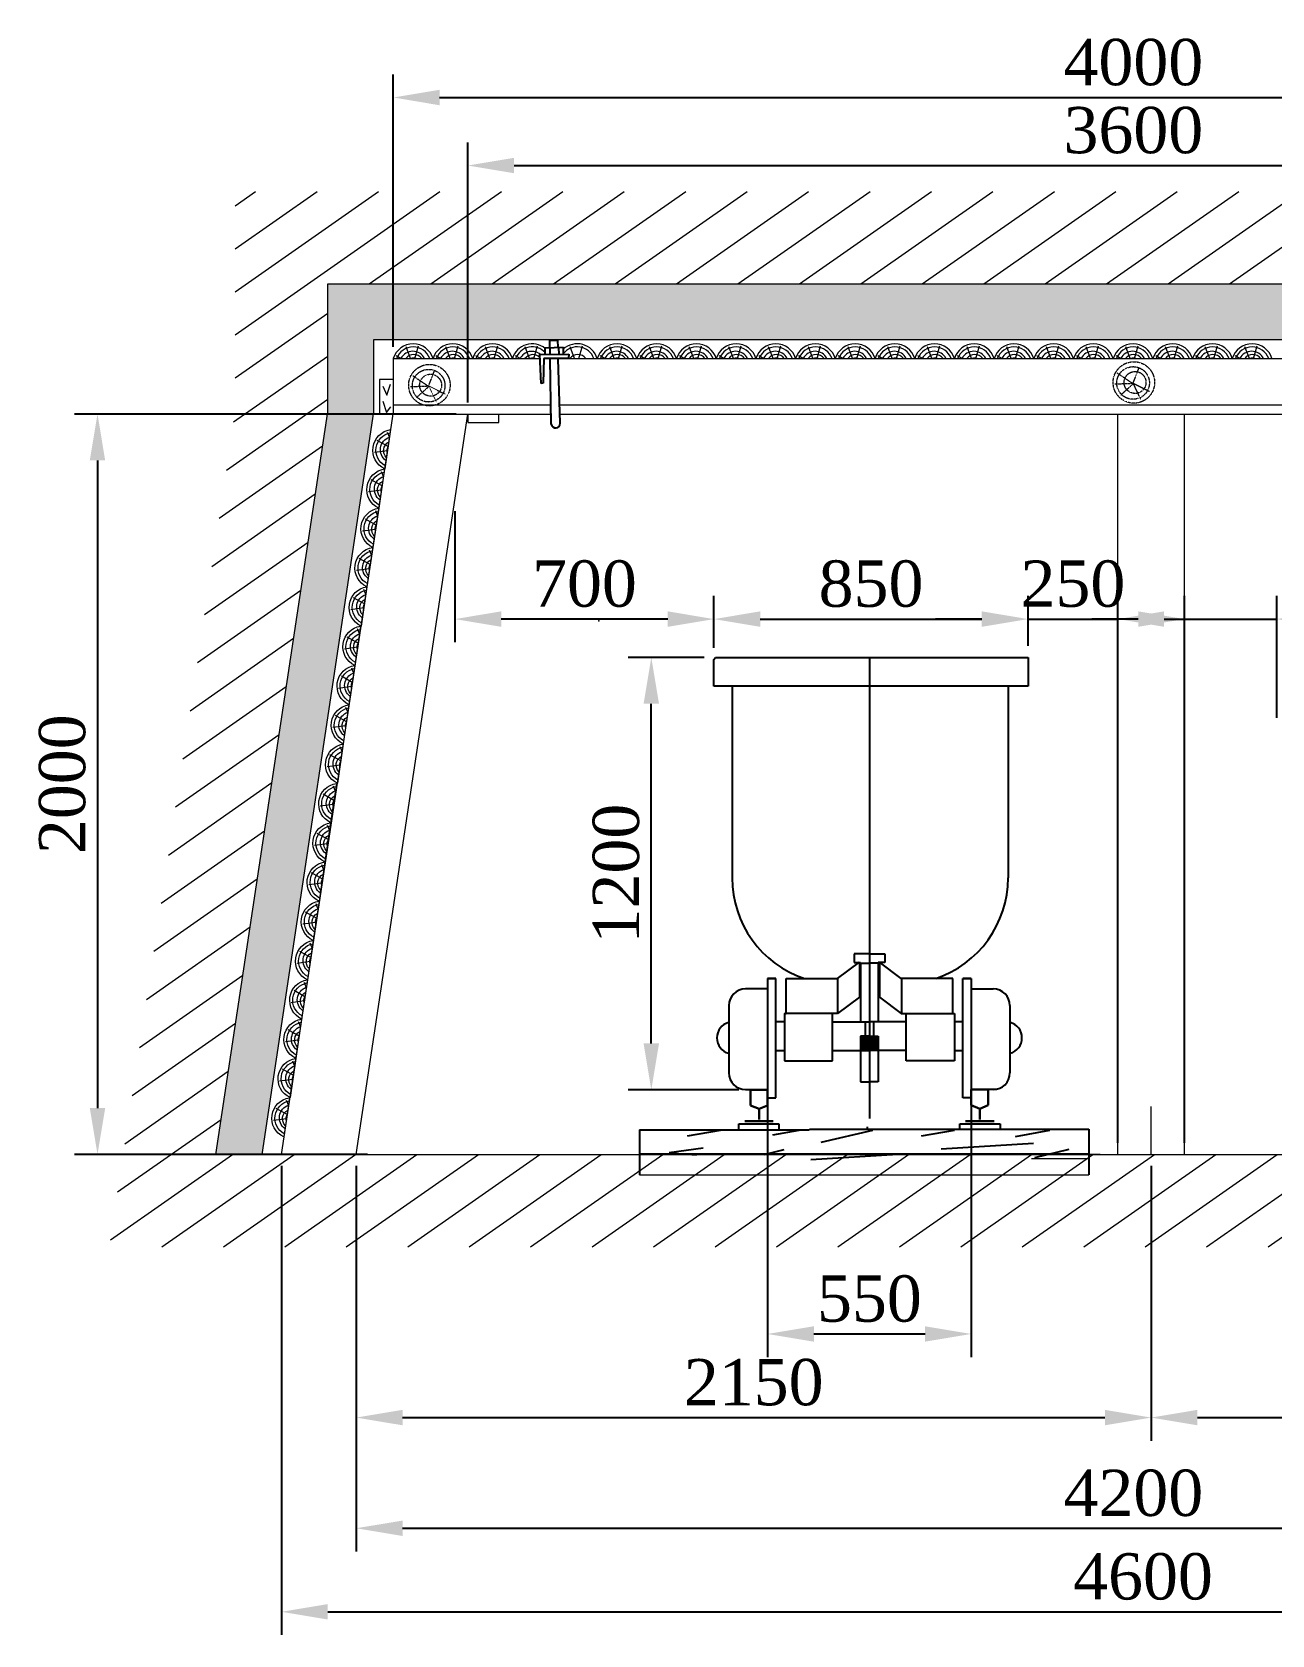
# Model space of a CAD drawing. Header units: millimetres. Extents: x -46762 to 217101, y -107409 to 31524.
# Drawn here: x 167107 to 170458, y -74955 to -70625 of the extents above; entities that cross this region are included whole.
import ezdxf

# ---------------------------------------------------------------- set-up
doc = ezdxf.new("R2010")
doc.units = ezdxf.units.MM
doc.linetypes.add('ACAD_ISO10W100', pattern=[18, 12, -3, 0, -3])
doc.layers.add('ЗАЗОРЫ', color=9, linetype='Continuous')
doc.layers.add('РАЗМЕРЫ', color=3, linetype='Continuous')
doc.styles.get("Standard").update_dxf_attribs({"font": 'TIMES.TTF'})
doc.dimstyles.new('ISO-25', dxfattribs={"dimscale": 50, "dimtxt": 2.5, "dimasz": 2.5, "dimexe": 1.25, "dimexo": 0.625, "dimtad": 1, "dimdec": 0, "dimtxsty": 'Standard', "dimcen": 2.5, "dimadec": 0, "dimazin": 0, "dimtfac": 1, "dimtdec": 0, "dimtmove": 0, "dimatfit": 3, "dimfxl": 1, "dimarcsym": 0})

# ---------------------------------------------------------------- blocks, each defined once
blk = doc.blocks.new('*D389')
at = {"color": 0, "lineweight": -2}
for p, q in [((168083.3, -71475.6), (168083.3, -70739.1)), ((172083.3, -71475.6), (172083.3, -70739.1)), ((168208.3, -70801.6), (171958.3, -70801.6))]:
    blk.add_line(p, q, dxfattribs=at)
at = {"color": 0, "lineweight": 0}
for points in [[(168208.3, -70780.8), (168208.3, -70822.5), (168083.3, -70801.6)], [(171958.3, -70780.8), (171958.3, -70822.5), (172083.3, -70801.6)]]:
    blk.add_solid(points, dxfattribs=at)
at = {"layer": 'Defpoints', "color": 0, "lineweight": 0}
for p in [(172083.3, -70801.6), (168083.3, -71506.9), (172083.3, -71506.9)]:
    blk.add_point(p, dxfattribs=at)
at = {"color": 0, "lineweight": 0, "insert": (170083.3, -70706.8), "char_height": 125, "attachment_point": 5}
blk.add_mtext('4000', dxfattribs=at)
blk = doc.blocks.new('*D390')
at = {"color": 0, "lineweight": -2}
for p, q in [((168253.5, -71656.9), (167221.3, -71656.9)), ((167283.8, -71781.9), (167283.8, -73531.9)), ((168013.5, -73656.9), (167221.3, -73656.9))]:
    blk.add_line(p, q, dxfattribs=at)
at = {"color": 0, "lineweight": 0}
for points in [[(167263, -71781.9), (167304.6, -71781.9), (167283.8, -71656.9)], [(167263, -73531.9), (167304.6, -73531.9), (167283.8, -73656.9)]]:
    blk.add_solid(points, dxfattribs=at)
at = {"layer": 'Defpoints', "color": 0, "lineweight": 0}
for p in [(168284.7, -71656.9), (167283.8, -73656.9), (168044.7, -73656.9)]:
    blk.add_point(p, dxfattribs=at)
at = {"color": 0, "lineweight": 0, "insert": (167189, -72656.9), "char_height": 125, "attachment_point": 5, "rotation": 90}
blk.add_mtext('2000', dxfattribs=at)
blk = doc.blocks.new('*D392')
at = {"color": 0, "lineweight": -2}
for p, q in [((170221.3, -73625.6), (170221.3, -72148.3)), ((170471.1, -72477.4), (170471.1, -72148.3)), ((170096.3, -72210.8), (169971.3, -72210.8)), ((170221.3, -72210.8), (170471.1, -72210.8)), ((170596.1, -72210.8), (171049.9, -72210.8))]:
    blk.add_line(p, q, dxfattribs=at)
at = {"color": 0, "lineweight": 0}
for points in [[(170096.3, -72189.9), (170096.3, -72231.6), (170221.3, -72210.8)], [(170596.1, -72189.9), (170596.1, -72231.6), (170471.1, -72210.8)]]:
    blk.add_solid(points, dxfattribs=at)
at = {"layer": 'Defpoints', "color": 0, "lineweight": 0}
for p in [(170221.3, -72210.8), (170471.1, -72508.6), (170221.3, -73656.9)]:
    blk.add_point(p, dxfattribs=at)
at = {"color": 0, "lineweight": 0, "insert": (170885.5, -72115.9), "char_height": 125, "attachment_point": 5}
blk.add_mtext('250', dxfattribs=at)
blk = doc.blocks.new('*D396')
at = {"color": 0, "lineweight": -2}
for p, q in [((168249.9, -71919.4), (168249.9, -72273.3)), ((168949.9, -72179.5), (168949.9, -72148.3)), ((168824.9, -72210.8), (168374.9, -72210.8))]:
    blk.add_line(p, q, dxfattribs=at)
at = {"color": 0, "lineweight": 0}
for points in [[(168374.9, -72189.9), (168374.9, -72231.6), (168249.9, -72210.8)], [(168824.9, -72189.9), (168824.9, -72231.6), (168949.9, -72210.8)]]:
    blk.add_solid(points, dxfattribs=at)
at = {"layer": 'Defpoints', "color": 0, "lineweight": 0}
for p in [(168249.9, -71888.1), (168249.9, -72210.8), (168949.9, -72210.8)]:
    blk.add_point(p, dxfattribs=at)
at = {"color": 0, "lineweight": 0, "insert": (168599.9, -72115.8), "char_height": 125, "attachment_point": 5}
blk.add_mtext('700', dxfattribs=at)
blk = doc.blocks.new('*D397')
at = {"color": 0, "lineweight": -2}
for p, q in [((169798.7, -72283.1), (169798.7, -72148.3)), ((170041.3, -73625.6), (170041.3, -72148.3)), ((169673.7, -72210.8), (169548.7, -72210.8)), ((169798.7, -72210.8), (170041.3, -72210.8)), ((170166.3, -72210.8), (170291.3, -72210.8))]:
    blk.add_line(p, q, dxfattribs=at)
at = {"color": 0, "lineweight": 0}
for points in [[(169673.7, -72189.9), (169673.7, -72231.6), (169798.7, -72210.8)], [(170166.3, -72189.9), (170166.3, -72231.6), (170041.3, -72210.8)]]:
    blk.add_solid(points, dxfattribs=at)
at = {"layer": 'Defpoints', "color": 0, "lineweight": 0}
for p in [(170041.3, -72210.8), (169798.7, -72314.4), (170041.3, -73656.9)]:
    blk.add_point(p, dxfattribs=at)
at = {"color": 0, "lineweight": 0, "insert": (169920, -72115.9), "char_height": 125, "attachment_point": 5}
blk.add_mtext('250', dxfattribs=at)
blk = doc.blocks.new('*D400')
at = {"color": 0, "lineweight": -2}
for p, q in [((168949.9, -72288.7), (168949.9, -72148.3)), ((169798.7, -72283.1), (169798.7, -72148.3)), ((169074.9, -72210.8), (169673.7, -72210.8))]:
    blk.add_line(p, q, dxfattribs=at)
at = {"color": 0, "lineweight": 0}
for points in [[(169074.9, -72189.9), (169074.9, -72231.6), (168949.9, -72210.8)], [(169673.7, -72189.9), (169673.7, -72231.6), (169798.7, -72210.8)]]:
    blk.add_solid(points, dxfattribs=at)
at = {"layer": 'Defpoints', "color": 0, "lineweight": 0}
for p in [(169798.7, -72210.8), (168949.9, -72319.9), (169798.7, -72314.4)]:
    blk.add_point(p, dxfattribs=at)
at = {"color": 0, "lineweight": 0, "insert": (169374.3, -72115.9), "char_height": 125, "attachment_point": 5}
blk.add_mtext('850', dxfattribs=at)
blk = doc.blocks.new('*D401')
at = {"color": 0, "lineweight": -2}
for p, q in [((168923.2, -72314.4), (168718, -72314.4)), ((168780.5, -73357.4), (168780.5, -72439.4)), ((169016.7, -73482.4), (168718, -73482.4))]:
    blk.add_line(p, q, dxfattribs=at)
at = {"color": 0, "lineweight": 0}
for points in [[(168759.7, -72439.4), (168801.3, -72439.4), (168780.5, -72314.4)], [(168759.7, -73357.4), (168801.3, -73357.4), (168780.5, -73482.4)]]:
    blk.add_solid(points, dxfattribs=at)
at = {"layer": 'Defpoints', "color": 0, "lineweight": 0}
for p in [(168780.5, -72314.4), (168954.4, -72314.4), (169048, -73482.4)]:
    blk.add_point(p, dxfattribs=at)
at = {"color": 0, "lineweight": 0, "insert": (168685.7, -72898.4), "char_height": 125, "attachment_point": 5, "rotation": 90}
blk.add_mtext('1200', dxfattribs=at)
blk = doc.blocks.new('*D402')
at = {"color": 0, "lineweight": -2}
for p, q in [((169094.8, -73513.6), (169094.8, -74204.7)), ((169645.2, -73513.2), (169645.2, -74204.7)), ((169219.8, -74142.2), (169520.2, -74142.2))]:
    blk.add_line(p, q, dxfattribs=at)
at = {"color": 0, "lineweight": 0}
for points in [[(169219.8, -74121.4), (169219.8, -74163), (169094.8, -74142.2)], [(169520.2, -74121.4), (169520.2, -74163), (169645.2, -74142.2)]]:
    blk.add_solid(points, dxfattribs=at)
at = {"layer": 'Defpoints', "color": 0, "lineweight": 0}
for p in [(169094.8, -73482.4), (169645.2, -73481.9), (169645.2, -74142.2)]:
    blk.add_point(p, dxfattribs=at)
at = {"color": 0, "lineweight": 0, "insert": (169370, -74047.4), "char_height": 125, "attachment_point": 5}
blk.add_mtext('550', dxfattribs=at)
blk = doc.blocks.new('*D403')
at = {"color": 0, "lineweight": -2}
for p, q in [((167983.2, -73688.1), (167983.2, -74430.6)), ((170131.3, -73688.1), (170131.3, -74430.6)), ((168108.2, -74368.1), (170006.3, -74368.1))]:
    blk.add_line(p, q, dxfattribs=at)
at = {"color": 0, "lineweight": 0}
for points in [[(168108.2, -74347.2), (168108.2, -74388.9), (167983.2, -74368.1)], [(170006.3, -74347.2), (170006.3, -74388.9), (170131.3, -74368.1)]]:
    blk.add_solid(points, dxfattribs=at)
at = {"layer": 'Defpoints', "color": 0, "lineweight": 0}
for p in [(167983.2, -73656.9), (170131.3, -73656.9), (170131.3, -74368.1)]:
    blk.add_point(p, dxfattribs=at)
at = {"color": 0, "lineweight": 0, "insert": (169057.3, -74273.2), "char_height": 125, "attachment_point": 5}
blk.add_mtext('2150', dxfattribs=at)
blk = doc.blocks.new('*D404')
at = {"color": 0, "lineweight": -2}
for p, q in [((170131.3, -73688.1), (170131.3, -74430.6)), ((172183.4, -73688.1), (172183.4, -74430.6)), ((170256.3, -74368.1), (172058.4, -74368.1))]:
    blk.add_line(p, q, dxfattribs=at)
at = {"color": 0, "lineweight": 0}
for points in [[(170256.3, -74347.2), (170256.3, -74388.9), (170131.3, -74368.1)], [(172058.4, -74347.2), (172058.4, -74388.9), (172183.4, -74368.1)]]:
    blk.add_solid(points, dxfattribs=at)
at = {"layer": 'Defpoints', "color": 0, "lineweight": 0}
for p in [(170131.3, -73656.9), (172183.4, -73656.9), (172183.4, -74368.1)]:
    blk.add_point(p, dxfattribs=at)
at = {"color": 0, "lineweight": 0, "insert": (171157.3, -74273.2), "char_height": 125, "attachment_point": 5}
blk.add_mtext('2050', dxfattribs=at)
blk = doc.blocks.new('*D405')
at = {"color": 0, "lineweight": -2}
for p, q in [((167983.2, -73688.1), (167983.2, -74729.6)), ((172183.4, -73688.1), (172183.4, -74729.6)), ((168108.2, -74667.1), (172058.4, -74667.1))]:
    blk.add_line(p, q, dxfattribs=at)
at = {"color": 0, "lineweight": 0}
for points in [[(168108.2, -74646.3), (168108.2, -74687.9), (167983.2, -74667.1)], [(172058.4, -74646.3), (172058.4, -74687.9), (172183.4, -74667.1)]]:
    blk.add_solid(points, dxfattribs=at)
at = {"layer": 'Defpoints', "color": 0, "lineweight": 0}
for p in [(167983.2, -73656.9), (172183.4, -73656.9), (172183.4, -74667.1)]:
    blk.add_point(p, dxfattribs=at)
at = {"color": 0, "lineweight": 0, "insert": (170083.3, -74572.3), "char_height": 125, "attachment_point": 5}
blk.add_mtext('4200', dxfattribs=at)
blk = doc.blocks.new('*D406')
at = {"color": 0, "lineweight": -2}
for p, q in [((167781, -73688.1), (167781, -74955.3)), ((172437.9, -73688.1), (172437.9, -74955.3)), ((167906, -74892.8), (172312.9, -74892.8))]:
    blk.add_line(p, q, dxfattribs=at)
at = {"color": 0, "lineweight": 0}
for points in [[(167906, -74872), (167906, -74913.7), (167781, -74892.8)], [(172312.9, -74872), (172312.9, -74913.7), (172437.9, -74892.8)]]:
    blk.add_solid(points, dxfattribs=at)
at = {"layer": 'Defpoints', "color": 0, "lineweight": 0}
for p in [(167781, -73656.9), (172437.9, -73656.9), (172437.9, -74892.8)]:
    blk.add_point(p, dxfattribs=at)
at = {"color": 0, "lineweight": 0, "insert": (170109.4, -74798), "char_height": 125, "attachment_point": 5}
blk.add_mtext('4600', dxfattribs=at)
blk = doc.blocks.new('*D414')
at = {"color": 0, "lineweight": -2}
for p, q in [((168284.7, -71625.6), (168284.7, -70922.9)), ((171881.9, -71625.6), (171881.9, -70922.9)), ((168409.7, -70985.4), (171756.9, -70985.4))]:
    blk.add_line(p, q, dxfattribs=at)
at = {"color": 0, "lineweight": 0}
for points in [[(168409.7, -70964.5), (168409.7, -71006.2), (168284.7, -70985.4)], [(171756.9, -70964.5), (171756.9, -71006.2), (171881.9, -70985.4)]]:
    blk.add_solid(points, dxfattribs=at)
at = {"layer": 'Defpoints', "color": 0, "lineweight": 0}
for p in [(171881.9, -70985.4), (168284.7, -71656.9), (171881.9, -71656.9)]:
    blk.add_point(p, dxfattribs=at)
at = {"color": 0, "lineweight": 0, "insert": (170083.3, -70890.5), "char_height": 125, "attachment_point": 5}
blk.add_mtext('3600', dxfattribs=at)

msp = doc.modelspace()

# ---------------------------------------------------------------- hatches: boundary and pattern name
at = {"lineweight": 0}
h = msp.add_hatch(dxfattribs=at)
h.set_pattern_fill('LINE', scale=30, angle=35, style=0)
h.paths.add_polyline_path([(167603.48, -73656.89), (172562.86, -73656.89), (172260.44, -71650.81), (172236.48, -71305.32), (167905.89, -71305.32), (167905.89, -71650.81)], flags=16)
h.paths.add_polyline_path([(167315.79, -73906.89), (172850.54, -73906.89), (172510.44, -71650.81), (172469.14, -71055.32), (167655.89, -71055.32), (167655.89, -71650.81)])
at = {"lineweight": 15}
h = msp.add_hatch(dxfattribs=at)
h.set_pattern_fill('GRAVEL', scale=10, style=0)
h.set_pattern_definition([(228.0128, (182.88, 254), (-2032.0017266, -2286.002809), [34.1721, -3383.05]), (184.9697, (160.02, 228.6), (3048.0049306, 253.99820754), [58.6405, -5805.4]), (132.5104, (101.6, 223.52), (2539.9981518, -2794.0027292), [41.3482, -4093.47]), (267.2737, (2.54, 160.02), (253.9988971, 5079.9983653), [53.4005, -5286.64]), (292.8337, (0, 106.68), (-1270.00360555, 3048.001733), [52.3634, -5183.98]), (357.2737, (20.32, 58.42), (-5079.9983653, 253.9988971), [53.4005, -5286.64]), (37.6942, (73.66, 55.88), (-3302.00208612, -2539.9977357), [70.6194, -6991.31]), (72.2553, (129.54, 99.06), (1778.00355655, 5588.0016206), [66.672, -6600.53]), (121.4296, (149.86, 162.56), (-2032.0005235, 3301.996116), [53.5813, -5304.55]), (175.2364, (121.92, 208.28), (2793.9978053, -253.9976163), [61.1713, -2997.39]), (222.3974, (60.96, 213.36), (-3048.00009172, -2793.99636506), [79.1078, -7831.68]), (138.8141, (254, 157.48), (-1777.9988674, 1523.9976557), [27.0005, -2673.06]), (171.4692, (233.68, 175.26), (3301.9949596, -508.00128), [51.3682, -5085.46]), (225, (182.88, 182.88), (-5e-14, -253.99983), [35.9209, -323.289]), (203.1986, (165.1, 213.36), (1270.0042826, 508.0022274), [19.3441, -1915.06]), (291.8014, (147.32, 205.74), (-254.000178, 762.000491), [27.3566, -1340.48]), (30.9638, (157.48, 180.34), (761.999195, 508.000396), [44.432, -1436.63]), (161.5651, (195.58, 203.2), (508.000232, -253.999622), [32.1287, -771.09]), (16.3895, (0, 205.74), (2540.0014014, 761.998415), [45.0088, -4455.88]), (70.3462, (43.18, 218.44), (-1015.9971689, -2793.9960489), [37.7599, -3738.22]), (293.1986, (195.58, 254), (-508.0022274, 1270.0042826), [38.688, -1895.72]), (343.6105, (210.82, 218.44), (-2540.0014014, 761.998415), [45.0088, -4455.88]), (339.444, (0, 48.26), (-1270.0015764, 507.9993836), [43.4035, -2126.77]), (294.7751, (40.64, 33.02), (-1269.9970404, 2793.9987026), [36.3672, -3600.36]), (66.8014, (198.12, 0), (508.0022274, 1270.0042826), [38.688, -1895.72]), (17.354, (213.36, 35.56), (-3302.0001782, -1015.9984676), [42.5783, -4215.24]), (69.444, (73.66, 0), (-507.9993836, -1270.0015764), [21.7018, -2148.48]), (101.3099, (182.88, 0), (-253.998746, 1015.996746), [12.9515, -1282.2]), (165.9638, (180.34, 12.7), (762.000535, -253.99956), [52.3634, -994.905]), (186.009, (129.54, 25.4), (2539.9962544, 253.9994069), [48.5267, -4804.14]), (303.6901, (157.48, 157.48), (-254.000087, 507.99951), [36.6324, -879.178]), (353.1572, (177.8, 127), (4318.00178566, -508.00227517), [63.9557, -6331.6]), (60.9454, (241.3, 119.38), (-1015.9976366, -1777.995761), [26.1508, -2588.94]), (90, (254, 142.24), (-254, 254), [15.24, -238.76]), (120.2564, (124.46, 33.02), (1015.9978467, -1777.9991032), [35.2867, -3493.39]), (48.0128, (106.68, 63.5), (2032.0017266, 2286.002809), [68.3443, -3348.88]), (0, (152.4, 114.3), (254, 254), [66.04, -187.96]), (325.3048, (218.44, 114.3), (-2539.9955991, 1778.000169), [40.161, -3975.93]), (254.0546, (251.46, 91.44), (-254.000648, -1016.00242), [36.9829, -1812.17]), (207.646, (241.3, 55.88), (-4825.9983049, -2540.0015975), [60.2145, -5961.25]), (175.4261, (187.96, 27.94), (-3302.0007605, 253.9987711), [63.7029, -6306.58]), (175.4261, (187.96, 27.94), (-3302.0007605, 253.9987711), [63.7029, -6306.58])])
h.paths.add_polyline_path([(168030.89, -71455.32), (172121.88, -71455.32), (172135.44, -71650.81), (172437.86, -73656.89), (172562.86, -73656.89), (172260.44, -71650.81), (172236.48, -71305.32), (167905.89, -71305.32), (167905.89, -71650.81), (167603.48, -73656.89), (167728.48, -73656.89), (168030.89, -71650.81)])

# ---------------------------------------------------------------- linework, layer by layer
at = {"color": 7, "lineweight": 0}
for p, q in [((167905.89, -71650.81), (167905.89, -71305.32)), ((167905.89, -71305.32), (172236.48, -71305.32)), ((167603.48, -73656.89), (167905.89, -71650.81)), ((170131.3, -73656.89), (170131.3, -73527.23)), ((169993.3, -73656.89), (168949.88, -73656.89)), ((170041.3, -73656.89), (170221.3, -73656.89)), ((170041.3, -73656.89), (170221.3, -73656.89)), ((168748.71, -73712.45), (169962.57, -73712.45))]:
    msp.add_line(p, q, dxfattribs=at)
at = {"color": 7, "lineweight": 15}
for p, q in [((168030.89, -71650.81), (168030.89, -71455.32)), ((168030.89, -71455.32), (172121.88, -71455.32)), ((168083.3, -71506.89), (168306.36, -71506.89)), ((168083.3, -71506.89), (168083.3, -71656.89)), ((168083.3, -71506.89), (168190.57, -71506.89)), ((168190.57, -71506.89), (168297.85, -71506.89)), ((168297.85, -71506.89), (168405.12, -71506.89)), ((168306.36, -71506.89), (168479.47, -71506.89)), ((168405.12, -71506.89), (168479.47, -71506.89)), ((168489.59, -71506.89), (168489.8, -71506.89)), ((168530.14, -71506.89), (168634.2, -71506.89)), ((168530.14, -71506.89), (171635.12, -71506.89)), ((168634.2, -71506.89), (168741.48, -71506.89)), ((168741.48, -71506.89), (168848.75, -71506.89)), ((168848.75, -71506.89), (168956.02, -71506.89)), ((168956.02, -71506.89), (169063.29, -71506.89)), ((169063.29, -71506.89), (169170.56, -71506.89)), ((169170.56, -71506.89), (169277.83, -71506.89)), ((169277.83, -71506.89), (169385.11, -71506.89)), ((169385.11, -71506.89), (169492.38, -71506.89)), ((169492.38, -71506.89), (169599.65, -71506.89)), ((169599.65, -71506.89), (169706.92, -71506.89)), ((169706.92, -71506.89), (169814.19, -71506.89)), ((169814.19, -71506.89), (169921.46, -71506.89)), ((169921.46, -71506.89), (170028.74, -71506.89)), ((170028.74, -71506.89), (170136.01, -71506.89)), ((170136.01, -71506.89), (170243.28, -71506.89)), ((170243.28, -71506.89), (170350.55, -71506.89)), ((170350.55, -71506.89), (170457.82, -71506.89)), ((167728.48, -73656.89), (168030.89, -71650.81)), ((167780.98, -73656.89), (168083.39, -71650.81)), ((167983.24, -73656.89), (168284.74, -71656.89)), ((168083.3, -71631.89), (168359.21, -71631.89)), ((168083.3, -71656.89), (168360.42, -71656.89)), ((168284.74, -71656.89), (168284.74, -71679.29)), ((168359.21, -71631.89), (168510.06, -71631.89)), ((168360.42, -71656.89), (168509.79, -71656.89)), ((168368.74, -71679.29), (168368.74, -71656.89)), ((168532.81, -71631.89), (171631.42, -71631.89)), ((168533.55, -71656.89), (171630.68, -71656.89)), ((168533.55, -71656.89), (168550.17, -71656.89)), ((170041.3, -73656.89), (170041.3, -71656.89)), ((170221.3, -73656.89), (170221.3, -71656.89)), ((168075.82, -71698.94), (168060.14, -71805.06)), ((168066.79, -71705.42), (168072.67, -71720.26)), ((168284.74, -71679.29), (168368.74, -71679.29)), ((168067.38, -71756.09), (168032.16, -71760.83)), ((168069.05, -71744.75), (168039.66, -71728.31)), ((168052.73, -71850.96), (168023.33, -71834.52)), ((168059.5, -71805.15), (168043.81, -71911.27)), ((168050.46, -71811.63), (168056.35, -71826.47)), ((168051.05, -71862.3), (168015.84, -71867.04)), ((168043.81, -71911.27), (168028.13, -72017.39)), ((168034.78, -71917.75), (168040.66, -71932.59)), ((168035.37, -71968.41), (168000.15, -71973.16)), ((168037.05, -71957.08), (168007.65, -71940.64)), ((168020.72, -72063.29), (167991.32, -72046.85)), ((168027.49, -72017.48), (168011.81, -72123.6)), ((168018.45, -72023.96), (168024.34, -72038.8)), ((168019.04, -72074.62), (167983.83, -72079.37)), ((168011.81, -72123.6), (167996.12, -72229.72)), ((168002.77, -72130.08), (168008.66, -72144.92)), ((168003.36, -72180.74), (167968.15, -72185.49)), ((168005.04, -72169.4), (167975.64, -72152.97)), ((167994.84, -72229.89), (167979.15, -72336.01)), ((167988.07, -72275.7), (167958.67, -72259.26)), ((167985.8, -72236.37), (167991.69, -72251.21)), ((167986.39, -72287.04), (167951.18, -72291.78)), ((167979.15, -72336.01), (167963.47, -72442.13)), ((167970.12, -72342.49), (167976, -72357.33)), ((167970.71, -72393.15), (167935.49, -72397.9)), ((167972.39, -72381.82), (167942.99, -72365.38)), ((167963.47, -72442.13), (167947.79, -72548.25)), ((167954.44, -72448.61), (167960.32, -72463.45)), ((167956.7, -72487.93), (167927.31, -72471.5)), ((167955.03, -72499.27), (167919.81, -72504.02)), ((167941.02, -72594.05), (167911.62, -72577.62)), ((167947.79, -72548.25), (167932.11, -72654.37)), ((167938.76, -72554.73), (167944.64, -72569.57)), ((167939.35, -72605.39), (167904.13, -72610.14)), ((167929.54, -72654.68), (167913.86, -72760.8)), ((167920.5, -72661.16), (167926.39, -72676)), ((167922.77, -72700.49), (167893.37, -72684.05)), ((167921.09, -72711.83), (167885.88, -72716.57)), ((167907.09, -72806.61), (167877.69, -72790.17)), ((167913.86, -72760.8), (167898.17, -72866.92)), ((167904.82, -72767.28), (167910.7, -72782.12)), ((167905.41, -72817.95), (167870.19, -72822.69)), ((167898.17, -72866.92), (167882.49, -72973.04)), ((167889.14, -72873.4), (167895.02, -72888.24)), ((167889.73, -72924.07), (167854.51, -72928.81)), ((167891.4, -72912.73), (167862.01, -72896.29)), ((167875.72, -73018.85), (167846.32, -73002.41)), ((167882.49, -72973.04), (167866.81, -73079.16)), ((167873.46, -72979.52), (167879.34, -72994.36)), ((167874.05, -73030.18), (167838.83, -73034.93)), ((167866.81, -73079.16), (167851.13, -73185.28)), ((167857.77, -73085.64), (167863.66, -73100.48)), ((167858.36, -73136.3), (167823.15, -73141.05)), ((167860.04, -73124.96), (167830.64, -73108.53)), ((167851.13, -73185.28), (167835.45, -73291.4)), ((167844.36, -73231.08), (167814.96, -73214.65)), ((167842.09, -73191.76), (167847.98, -73206.6)), ((167842.68, -73242.42), (167807.47, -73247.17)), ((167835.45, -73291.4), (167819.76, -73397.52)), ((167826.41, -73297.88), (167832.29, -73312.72)), ((167827, -73348.54), (167791.78, -73353.29)), ((167828.68, -73337.2), (167799.28, -73320.77)), ((167819.76, -73397.52), (167804.08, -73503.64)), ((167812.99, -73443.32), (167783.6, -73426.89)), ((167810.73, -73404), (167816.61, -73418.84)), ((167811.32, -73454.66), (167776.1, -73459.41)), ((167802.79, -73503.81), (167787.11, -73609.93)), ((167793.76, -73510.29), (167799.64, -73525.13)), ((167794.35, -73560.95), (167759.13, -73565.7)), ((167796.02, -73549.61), (167766.63, -73533.18)), ((167603.48, -73656.89), (172562.86, -73656.89))]:
    msp.add_line(p, q, dxfattribs=at)
at = {"color": 7}
for p, q in [((168478.94, -71495.85), (168558.04, -71495.31)), ((168482.75, -71574.46), (168478.94, -71495.85)), ((168494.04, -71478.19), (168542.48, -71476.49)), ((168494.04, -71495.74), (168494.04, -71478.19)), ((168505.95, -71457.72), (168527.23, -71457.65)), ((168506.01, -71477.77), (168505.95, -71457.72)), ((168506.01, -71477.77), (168506.64, -71495.66)), ((168527.23, -71457.65), (168527.91, -71477)), ((168530.12, -71476.92), (168530.25, -71495.5)), ((168542.48, -71476.49), (168542.61, -71495.41)), ((168558.04, -71495.31), (168556.79, -71507.05)), ((168489.8, -71506.41), (168488.58, -71573.51)), ((168556.79, -71507.05), (168489.8, -71506.41)), ((168510.2, -71683.93), (168507.54, -71507.92)), ((168534.29, -71681.89), (168529.15, -71507.92)), ((168488.58, -71573.51), (168482.75, -71574.46))]:
    msp.add_line(p, q, dxfattribs=at)
at = {"color": 7, "linetype": 'ACAD_ISO10W100', "lineweight": 0, "ltscale": 0.05}
for p, q in [((170082.55, -71573.52), (170097.7, -71534.03)), ((168129.39, -71582.8), (168178.77, -71580.82)), ((168180.09, -71583.46), (168135.31, -71553.18)), ((168145.85, -71612.42), (168180.09, -71581.48)), ((168178.77, -71580.82), (168193.92, -71541.33)), ((168180.09, -71581.48), (168223.55, -71603.2)), ((168199.85, -71624.92), (168180.09, -71583.46)), ((170033.16, -71575.5), (170082.55, -71573.52)), ((170083.87, -71576.16), (170039.09, -71545.88)), ((170049.63, -71605.12), (170083.87, -71574.18)), ((170083.87, -71574.18), (170127.33, -71595.9)), ((170103.62, -71617.62), (170083.87, -71576.16))]:
    msp.add_line(p, q, dxfattribs=at)
for p, q in [((168949.88, -72319.95), (168954.42, -72314.39)), ((168949.88, -72392.12), (168949.88, -72319.95)), ((168954.42, -72314.39), (169370.23, -72314.39)), ((169370.23, -72314.39), (169370.23, -73559.66)), ((169370.23, -72314.39), (169798.67, -72314.39)), ((169798.67, -72314.39), (169798.67, -72392.12)), ((169370.23, -72392.12), (168949.88, -72392.12)), ((168998.94, -72392.12), (168998.94, -72910.1)), ((169798.67, -72392.12), (169332.53, -72392.12)), ((169744.54, -72392.12), (169744.54, -72910.1)), ((169283.89, -73182.14), (169342.96, -73137.72)), ((169370.17, -73115.43), (169328.48, -73115.43)), ((169328.48, -73115.43), (169328.48, -73138.57)), ((169328.48, -73138.57), (169346.17, -73138.57)), ((169342.96, -73137.72), (169342.96, -73232.11)), ((169346.17, -73138.57), (169346.17, -73299)), ((169346.17, -73140.11), (169370.17, -73140.11)), ((169369.76, -73115.43), (169411.45, -73115.43)), ((169393.76, -73140.11), (169369.76, -73140.11)), ((169393.76, -73138.57), (169393.76, -73299)), ((169411.45, -73138.57), (169393.76, -73138.57)), ((169396.97, -73137.72), (169396.97, -73232.11)), ((169456.04, -73182.14), (169396.97, -73137.72)), ((169411.45, -73115.43), (169411.45, -73138.57)), ((169094.76, -73182.14), (169117.48, -73182.14)), ((169094.76, -73182.14), (169094.76, -73504.15)), ((169117.29, -73182.14), (169094.76, -73182.14)), ((169117.48, -73504.15), (169117.48, -73182.14)), ((169144.74, -73182.14), (169283.89, -73182.14)), ((169144.74, -73276.52), (169144.74, -73182.14)), ((169283.29, -73182.89), (169283.29, -73276.92)), ((169595.19, -73182.14), (169456.04, -73182.14)), ((169456.65, -73182.89), (169456.65, -73276.92)), ((169595.19, -73276.52), (169595.19, -73182.14)), ((169622.45, -73504.15), (169622.45, -73182.14)), ((169645.17, -73182.14), (169622.45, -73182.14)), ((169622.65, -73182.14), (169645.17, -73182.14)), ((169645.17, -73182.14), (169645.17, -73504.15)), ((169094.76, -73209.9), (169035.32, -73209.9)), ((169645.17, -73209.9), (169704.61, -73209.9)), ((168990.24, -73254.97), (168990.24, -73436.86)), ((169342.96, -73232.11), (169283.89, -73276.52)), ((169396.97, -73232.11), (169456.04, -73276.52)), ((169749.69, -73254.97), (169749.69, -73436.86)), ((169117.08, -73299), (169117.48, -73299)), ((169140.55, -73299), (169117.81, -73299)), ((169139.72, -73276.71), (169144.67, -73276.71)), ((169140.2, -73276.52), (169140.2, -73404.21)), ((169283.89, -73276.52), (169144.74, -73276.52)), ((169270.3, -73404.21), (169270.3, -73276.52)), ((169270.3, -73298.73), (169371.99, -73298.73)), ((169358.8, -73299), (169358.8, -73339.11)), ((169469.63, -73298.73), (169367.94, -73298.73)), ((169381.13, -73299), (169381.13, -73339.11)), ((169456.04, -73276.52), (169599.73, -73276.52)), ((169469.63, -73404.21), (169469.63, -73276.52)), ((169599.73, -73276.52), (169599.73, -73404.21)), ((169622.85, -73299), (169600.11, -73299)), ((169370.17, -73337.57), (169346.17, -73337.57)), ((169346.17, -73337.57), (169346.17, -73460.98)), ((169369.76, -73337.57), (169393.76, -73337.57)), ((169393.76, -73337.57), (169393.76, -73460.98)), ((169117.08, -73377.68), (169117.48, -73377.68)), ((169140.55, -73377.68), (169117.81, -73377.68)), ((169270.3, -73376.45), (169371.99, -73376.45)), ((169469.63, -73376.45), (169367.94, -73376.45)), ((169622.85, -73377.68), (169600.11, -73377.68)), ((169140.2, -73404.21), (169270.3, -73404.21)), ((169599.73, -73404.21), (169469.63, -73404.21)), ((169035.32, -73481.94), (169094.76, -73481.94)), ((169346.17, -73460.98), (169370.17, -73460.98)), ((169393.76, -73460.98), (169369.76, -73460.98)), ((169712.13, -73481.94), (169652.69, -73481.94)), ((169094.76, -73504.15), (169117.48, -73504.15)), ((169645.17, -73504.15), (169622.45, -73504.15)), ((169016.69, -73590.01), (169016.69, -73574.47)), ((169016.69, -73574.47), (169125.15, -73574.47)), ((169125.15, -73574.47), (169125.15, -73590.01)), ((169614.53, -73590.01), (169614.53, -73574.47)), ((169614.53, -73574.47), (169722.99, -73574.47)), ((169722.99, -73574.47), (169722.99, -73590.01)), ((168748.71, -73590.66), (169207.36, -73590.66)), ((168748.71, -73590.66), (168748.71, -73712.45)), ((168966.78, -73592.66), (168877.74, -73607.51)), ((169179.26, -73592.66), (169108.43, -73605.03)), ((169207.86, -73588.46), (169962.57, -73588.46)), ((169378.7, -73592.66), (169239.08, -73624.82)), ((169364.27, -73582.33), (169364.27, -73590.73)), ((169599.28, -73592.66), (169510.24, -73607.51)), ((169856.86, -73592.66), (169763.78, -73609.98)), ((169962.57, -73588.46), (169962.57, -73712.45)), ((168748.71, -73655.87), (169962.57, -73655.87)), ((168748.71, -73655.87), (169443.45, -73655.87)), ((168920.26, -73640.07), (168829.2, -73652.44)), ((168829.2, -73652.44), (168902.93, -73658.32)), ((169138.81, -73645.02), (169084.42, -73658.32)), ((169446.31, -73657.28), (169211.59, -73671.96)), ((169813.07, -73627.92), (169563.68, -73642.6)), ((169909.31, -73644.05), (169816.23, -73666.31))]:
    msp.add_line(p, q)
at = {"color": 7, "lineweight": 0, "ltscale": 0.5}
for p, q in [((169645.17, -73209.9), (169704.61, -73209.9)), ((169645.17, -73481.94), (169704.61, -73481.94))]:
    msp.add_line(p, q, dxfattribs=at)
at = {"lineweight": 30}
for p, q in [((169048.61, -73482.36), (169094.76, -73482.36)), ((169048.61, -73524.62), (169048.61, -73482.36)), ((169094.76, -73482.36), (169094.76, -73524.62)), ((169645.17, -73481.94), (169691.32, -73481.94)), ((169645.17, -73524.2), (169645.17, -73481.94)), ((169691.32, -73481.94), (169691.32, -73524.2)), ((169071.69, -73534.01), (169048.61, -73524.62)), ((169094.76, -73524.62), (169071.69, -73534.01)), ((169668.25, -73533.59), (169645.17, -73524.2)), ((169691.32, -73524.2), (169668.25, -73533.59)), ((169033.23, -73567.18), (169110.14, -73567.18)), ((169071.69, -73534.31), (169071.69, -73562.49)), ((169629.79, -73567.18), (169706.7, -73567.18)), ((169668.25, -73534.31), (169668.25, -73562.49))]:
    msp.add_line(p, q, dxfattribs=at)
at = {"lineweight": 9}
msp.add_line((169807.77, -73667.85), (169962.57, -73667.85), dxfattribs=at)
at = {"color": 7, "lineweight": 15}
for points in [[(168129.61, -71506.89), (168117.65, -71475.41)], [(168141.07, -71506.89), (168150.91, -71472.75)], [(168236.88, -71506.89), (168224.92, -71475.41)], [(168248.34, -71506.89), (168258.18, -71472.75)], [(168344.15, -71506.89), (168332.19, -71475.41)], [(168355.61, -71506.89), (168365.46, -71472.75)], [(168451.42, -71506.89), (168439.46, -71475.41)], [(168462.88, -71506.89), (168472.73, -71472.75)], [(168573.24, -71506.89), (168561.28, -71475.41)], [(168584.7, -71506.89), (168594.54, -71472.75)], [(168680.51, -71506.89), (168668.55, -71475.41)], [(168691.97, -71506.89), (168701.81, -71472.75)], [(168787.78, -71506.89), (168775.82, -71475.41)], [(168799.24, -71506.89), (168809.09, -71472.75)], [(168895.05, -71506.89), (168883.09, -71475.41)], [(168906.51, -71506.89), (168916.36, -71472.75)], [(169002.32, -71506.89), (168990.36, -71475.41)], [(169013.79, -71506.89), (169023.63, -71472.75)], [(169109.6, -71506.89), (169097.64, -71475.41)], [(169121.06, -71506.89), (169130.9, -71472.75)], [(169216.87, -71506.89), (169204.91, -71475.41)], [(169228.33, -71506.89), (169238.17, -71472.75)], [(169324.14, -71506.89), (169312.18, -71475.41)], [(169335.6, -71506.89), (169345.44, -71472.75)], [(169431.41, -71506.89), (169419.45, -71475.41)], [(169442.87, -71506.89), (169452.72, -71472.75)], [(169538.68, -71506.89), (169526.72, -71475.41)], [(169550.14, -71506.89), (169559.99, -71472.75)], [(169645.95, -71506.89), (169633.99, -71475.41)], [(169657.42, -71506.89), (169667.26, -71472.75)], [(169753.23, -71506.89), (169741.27, -71475.41)], [(169764.69, -71506.89), (169774.53, -71472.75)], [(169860.5, -71506.89), (169848.54, -71475.41)], [(169871.96, -71506.89), (169881.8, -71472.75)], [(169967.77, -71506.89), (169955.81, -71475.41)], [(169979.23, -71506.89), (169989.07, -71472.75)], [(170075.04, -71506.89), (170063.08, -71475.41)], [(170086.5, -71506.89), (170096.35, -71472.75)], [(170182.31, -71506.89), (170170.35, -71475.41)], [(170193.77, -71506.89), (170203.62, -71472.75)], [(170289.58, -71506.89), (170277.62, -71475.41)], [(170301.05, -71506.89), (170310.89, -71472.75)], [(170396.86, -71506.89), (170384.9, -71475.41)], [(170408.32, -71506.89), (170418.16, -71472.75)], [(168091.04, -71498.9), (168104.86, -71506.89)], [(168198.31, -71498.9), (168212.13, -71506.89)], [(168305.58, -71498.9), (168319.4, -71506.89)], [(168412.85, -71498.9), (168426.67, -71506.89)], [(168641.94, -71498.9), (168655.76, -71506.89)], [(168749.21, -71498.9), (168763.03, -71506.89)], [(168856.48, -71498.9), (168870.3, -71506.89)], [(168963.75, -71498.9), (168977.57, -71506.89)], [(169071.03, -71498.9), (169084.85, -71506.89)], [(169178.3, -71498.9), (169192.12, -71506.89)], [(169285.57, -71498.9), (169299.39, -71506.89)], [(169392.84, -71498.9), (169406.66, -71506.89)], [(169500.11, -71498.9), (169513.93, -71506.89)], [(169607.38, -71498.9), (169621.2, -71506.89)], [(169714.66, -71498.9), (169728.48, -71506.89)], [(169821.93, -71498.9), (169835.75, -71506.89)], [(169929.2, -71498.9), (169943.02, -71506.89)], [(170036.47, -71498.9), (170050.29, -71506.89)], [(170143.74, -71498.9), (170157.56, -71506.89)], [(170251.01, -71498.9), (170264.83, -71506.89)], [(170358.29, -71498.9), (170372.11, -71506.89)], [(168054.54, -71581.58), (168065.72, -71606.15), (168075.4, -71576.37)], [(168055.29, -71621.79), (168064.97, -71652.32), (168076.14, -71637.43)]]:
    msp.add_lwpolyline(points, dxfattribs=at)
msp.add_lwpolyline([(168083.59, -71563.71), (168045.6, -71563.71), (168045.6, -71656.78), (168083.59, -71656.78)], close=True, dxfattribs=at)
at = {"color": 7, "linetype": 'ACAD_ISO10W100', "lineweight": 0, "ltscale": 0.05}
for centre, radius in [((168180.83, -71578.75), 56), ((168178.77, -71580.17), 44.1), ((170084.61, -71571.45), 56), ((170082.55, -71572.87), 44.1), ((168184.04, -71578.85), 29.62), ((170087.82, -71571.55), 29.62)]:
    msp.add_circle(centre, radius, dxfattribs=at)
at = {"color": 7, "lineweight": 15}
for centre, radius, start, end in [((168136.94, -71522.99), 56, 16.7079, 163.2921), ((168136.94, -71522.99), 47.72, 19.71592, 160.28408), ((168135.83, -71523.28), 35.91, 27.16096, 152.83904), ((168138.49, -71523.28), 27.04, 37.31255, 142.68745), ((168244.21, -71522.99), 56, 16.7079, 163.2921), ((168244.21, -71522.99), 47.72, 19.71592, 160.28408), ((168243.1, -71523.28), 35.91, 27.16096, 152.83904), ((168245.77, -71523.28), 27.04, 37.31255, 142.68745), ((168351.48, -71522.99), 56, 16.7079, 163.2921), ((168351.48, -71522.99), 47.72, 19.71592, 160.28408), ((168350.38, -71523.28), 35.91, 27.16096, 152.83904), ((168353.04, -71523.28), 27.04, 37.31255, 142.68745), ((168458.75, -71522.99), 56, 50.93527, 163.2921), ((168458.75, -71522.99), 47.72, 42.31328, 160.28408), ((168457.65, -71523.28), 35.91, 49.85261, 152.83904), ((168460.31, -71523.28), 27.04, 45.28302, 142.68745), ((168580.57, -71522.99), 56, 16.7079, 132.80891), ((168580.57, -71522.99), 47.72, 19.71592, 142.71866), ((168582.12, -71523.28), 27.04, 37.31255, 142.68745), ((168687.84, -71522.99), 56, 16.7079, 163.2921), ((168687.84, -71522.99), 47.72, 19.71592, 160.28408), ((168686.73, -71523.28), 35.91, 27.16096, 152.83904), ((168689.4, -71523.28), 27.04, 37.31255, 142.68745), ((168795.11, -71522.99), 56, 16.7079, 163.2921), ((168795.11, -71522.99), 47.72, 19.71592, 160.28408), ((168794.01, -71523.28), 35.91, 27.16096, 152.83904), ((168796.67, -71523.28), 27.04, 37.31255, 142.68745), ((168902.38, -71522.99), 56, 16.7079, 163.2921), ((168902.38, -71522.99), 47.72, 19.71592, 160.28408), ((168901.28, -71523.28), 35.91, 27.16096, 152.83904), ((168903.94, -71523.28), 27.04, 37.31255, 142.68745), ((169009.66, -71522.99), 56, 16.7079, 163.2921), ((169009.66, -71522.99), 47.72, 19.71592, 160.28408), ((169008.55, -71523.28), 35.91, 27.16096, 152.83904), ((169011.21, -71523.28), 27.04, 37.31255, 142.68745), ((169116.93, -71522.99), 56, 16.7079, 163.2921), ((169116.93, -71522.99), 47.72, 19.71592, 160.28408), ((169115.82, -71523.28), 35.91, 27.16096, 152.83904), ((169118.48, -71523.28), 27.04, 37.31255, 142.68745), ((169224.2, -71522.99), 56, 16.7079, 163.2921), ((169224.2, -71522.99), 47.72, 19.71592, 160.28408), ((169223.09, -71523.28), 35.91, 27.16096, 152.83904), ((169225.75, -71523.28), 27.04, 37.31255, 142.68745), ((169331.47, -71522.99), 56, 16.7079, 163.2921), ((169331.47, -71522.99), 47.72, 19.71592, 160.28408), ((169330.36, -71523.28), 35.91, 27.16096, 152.83904), ((169333.03, -71523.28), 27.04, 37.31255, 142.68745), ((169438.74, -71522.99), 56, 16.7079, 163.2921), ((169438.74, -71522.99), 47.72, 19.71592, 160.28408), ((169437.64, -71523.28), 35.91, 27.16096, 152.83904), ((169440.3, -71523.28), 27.04, 37.31255, 142.68745), ((169546.01, -71522.99), 56, 16.7079, 163.2921), ((169546.01, -71522.99), 47.72, 19.71592, 160.28408), ((169544.91, -71523.28), 35.91, 27.16096, 152.83904), ((169547.57, -71523.28), 27.04, 37.31255, 142.68745), ((169653.29, -71522.99), 56, 16.7079, 163.2921), ((169653.29, -71522.99), 47.72, 19.71592, 160.28408), ((169652.18, -71523.28), 35.91, 27.16096, 152.83904), ((169654.84, -71523.28), 27.04, 37.31255, 142.68745), ((169760.56, -71522.99), 56, 16.7079, 163.2921), ((169760.56, -71522.99), 47.72, 19.71592, 160.28408), ((169759.45, -71523.28), 35.91, 27.16096, 152.83904), ((169762.11, -71523.28), 27.04, 37.31255, 142.68745), ((169867.83, -71522.99), 56, 16.7079, 163.2921), ((169867.83, -71522.99), 47.72, 19.71592, 160.28408), ((169866.72, -71523.28), 35.91, 27.16096, 152.83904), ((169869.38, -71523.28), 27.04, 37.31255, 142.68745), ((169975.1, -71522.99), 56, 16.7079, 163.2921), ((169975.1, -71522.99), 47.72, 19.71592, 160.28408), ((169973.99, -71523.28), 35.91, 27.16096, 152.83904), ((169976.66, -71523.28), 27.04, 37.31255, 142.68745), ((170082.37, -71522.99), 56, 16.7079, 163.2921), ((170082.37, -71522.99), 47.72, 19.71592, 160.28408), ((170081.27, -71523.28), 35.91, 27.16096, 152.83904), ((170083.93, -71523.28), 27.04, 37.31255, 142.68745), ((170189.64, -71522.99), 56, 16.7079, 163.2921), ((170189.64, -71522.99), 47.72, 19.71592, 160.28408), ((170188.54, -71523.28), 35.91, 27.16096, 152.83904), ((170191.2, -71523.28), 27.04, 37.31255, 142.68745), ((170296.92, -71522.99), 56, 16.7079, 163.2921), ((170296.92, -71522.99), 47.72, 19.71592, 160.28408), ((170295.81, -71523.28), 35.91, 27.16096, 152.83904), ((170298.47, -71523.28), 27.04, 37.31255, 142.68745), ((170404.19, -71522.99), 56, 16.7079, 163.2921), ((170404.19, -71522.99), 47.72, 19.71592, 160.28408), ((170403.08, -71523.28), 35.91, 27.16096, 152.83904), ((170405.74, -71523.28), 27.04, 37.31255, 142.68745), ((168138.05, -71522.84), 17.29, 67.28695, 112.71305), ((168245.32, -71522.84), 17.29, 67.28695, 112.71305), ((168352.59, -71522.84), 17.29, 67.28695, 112.71305), ((168459.87, -71522.84), 17.29, 67.28695, 112.71305), ((168580.57, -71522.99), 47.72, 160.22328, 160.28408), ((168688.95, -71522.84), 17.29, 67.28695, 112.71305), ((168796.22, -71522.84), 17.29, 67.28695, 112.71305), ((168903.5, -71522.84), 17.29, 67.28695, 112.71305), ((169010.77, -71522.84), 17.29, 67.28695, 112.71305), ((169118.04, -71522.84), 17.29, 67.28695, 112.71305), ((169225.31, -71522.84), 17.29, 67.28695, 112.71305), ((169332.58, -71522.84), 17.29, 67.28695, 112.71305), ((169439.85, -71522.84), 17.29, 67.28695, 112.71305), ((169547.13, -71522.84), 17.29, 67.28695, 112.71305), ((169654.4, -71522.84), 17.29, 67.28695, 112.71305), ((169761.67, -71522.84), 17.29, 67.28695, 112.71305), ((169868.94, -71522.84), 17.29, 67.28695, 112.71305), ((169976.21, -71522.84), 17.29, 67.28695, 112.71305), ((170083.48, -71522.84), 17.29, 67.28695, 112.71305), ((170190.76, -71522.84), 17.29, 67.28695, 112.71305), ((170298.03, -71522.84), 17.29, 67.28695, 112.71305), ((170405.3, -71522.84), 17.29, 67.28695, 112.71305)]:
    msp.add_arc(centre, radius, start, end, dxfattribs=at)
at = {"color": 7}
msp.add_arc((168522.18, -71682.16), 12.11, 188.41772, 1.27122, dxfattribs=at)
for centre, radius, start, end in [((169286.01, -72910.1), 287.07, 180, 251.37652), ((169457.47, -72910.1), 287.07, 288.62348, 0), ((169035.32, -73254.97), 45.07, 90, 180), ((169704.61, -73254.97), 45.07, 0, 90), ((169001.01, -73342.2), 43.22, 105.46233, 254.53767), ((169738.93, -73342.2), 43.22, 285.46233, 74.53767), ((169035.32, -73436.86), 45.07, 180, 270), ((169704.61, -73436.86), 45.07, 270, 0)]:
    msp.add_arc(centre, radius, start, end)
at = {"color": 7, "lineweight": 15, "extrusion": (0, 0, -1)}
for centre, major_axis, start_param, end_param in [((168083.91, -71754.35), (40.78, 38.38), 2.7643234, 5.3227004), ((168083.91, -71754.35), (-32.71, 34.75), 4.3876197, 6.8409968), ((168084.36, -71753.3), (26.14, 24.61), 2.9467637, 5.14026), ((168083.97, -71755.93), (-18.53, 19.69), 4.6947388, 6.5338777), ((168083.6, -71755.43), (12.59, 11.85), 3.6470944, 4.4399293), ((168067.58, -71860.56), (40.78, 38.38), 2.7643234, 5.3227004), ((168067.58, -71860.56), (-32.71, 34.75), 4.3876197, 6.8409968), ((168068.03, -71859.51), (26.14, 24.61), 2.9467637, 5.14026), ((168067.64, -71862.14), (-18.53, 19.69), 4.6947388, 6.5338777), ((168067.27, -71861.64), (12.59, 11.85), 3.6470944, 4.4399293), ((168051.9, -71966.68), (40.78, 38.38), 2.7643234, 5.3227004), ((168051.9, -71966.68), (-32.71, 34.75), 4.3876197, 6.8409968), ((168052.35, -71965.63), (26.14, 24.61), 2.9467637, 5.14026), ((168051.96, -71968.26), (-18.53, 19.69), 4.6947388, 6.5338777), ((168051.59, -71967.76), (12.59, 11.85), 3.6470944, 4.4399293), ((168035.57, -72072.89), (40.78, 38.38), 2.7643234, 5.3227004), ((168035.57, -72072.89), (-32.71, 34.75), 4.3876197, 6.8409968), ((168036.02, -72071.84), (26.14, 24.61), 2.9467637, 5.14026), ((168035.63, -72074.47), (-18.53, 19.69), 4.6947388, 6.5338777), ((168035.26, -72073.97), (12.59, 11.85), 3.6470944, 4.4399293), ((168019.89, -72179.01), (40.78, 38.38), 2.7643234, 5.3227004), ((168019.89, -72179.01), (-32.71, 34.75), 4.3876197, 6.8409968), ((168020.34, -72177.96), (26.14, 24.61), 2.9467637, 5.14026), ((168019.95, -72180.59), (-18.53, 19.69), 4.6947388, 6.5338777), ((168019.58, -72180.09), (12.59, 11.85), 3.6470944, 4.4399293), ((168002.92, -72285.3), (40.78, 38.38), 2.7643234, 5.3227004), ((168002.92, -72285.3), (-32.71, 34.75), 4.3876197, 6.8409968), ((168003.37, -72284.25), (26.14, 24.61), 2.9467637, 5.14026), ((168002.98, -72286.88), (-18.53, 19.69), 4.6947388, 6.5338777), ((168002.61, -72286.38), (12.59, 11.85), 3.6470944, 4.4399293), ((167987.24, -72391.42), (40.78, 38.38), 2.7643234, 5.3227004), ((167987.24, -72391.42), (-32.71, 34.75), 4.3876197, 6.8409968), ((167987.69, -72390.37), (26.14, 24.61), 2.9467637, 5.14026), ((167987.3, -72393), (-18.53, 19.69), 4.6947388, 6.5338777), ((167986.93, -72392.5), (12.59, 11.85), 3.6470944, 4.4399293), ((167971.56, -72497.54), (40.78, 38.38), 2.7643234, 5.3227004), ((167971.56, -72497.54), (-32.71, 34.75), 4.3876197, 6.8409968), ((167972.01, -72496.49), (26.14, 24.61), 2.9467637, 5.14026), ((167971.62, -72499.12), (-18.53, 19.69), 4.6947388, 6.5338777), ((167971.25, -72498.62), (12.59, 11.85), 3.6470944, 4.4399293), ((167955.88, -72603.66), (40.78, 38.38), 2.7643234, 5.3227004), ((167955.88, -72603.66), (-32.71, 34.75), 4.3876197, 6.8409968), ((167956.33, -72602.61), (26.14, 24.61), 2.9467637, 5.14026), ((167955.94, -72605.24), (-18.53, 19.69), 4.6947388, 6.5338777), ((167955.56, -72604.74), (12.59, 11.85), 3.6470944, 4.4399293), ((167937.62, -72710.09), (40.78, 38.38), 2.7643234, 5.3227004), ((167937.62, -72710.09), (-32.71, 34.75), 4.3876197, 6.8409968), ((167938.07, -72709.04), (26.14, 24.61), 2.9467637, 5.14026), ((167937.68, -72711.68), (-18.53, 19.69), 4.6947388, 6.5338777), ((167937.31, -72711.17), (12.59, 11.85), 3.6470944, 4.4399293), ((167921.94, -72816.21), (40.78, 38.38), 2.7643234, 5.3227004), ((167921.94, -72816.21), (-32.71, 34.75), 4.3876197, 6.8409968), ((167922.39, -72815.16), (26.14, 24.61), 2.9467637, 5.14026), ((167922, -72817.79), (-18.53, 19.69), 4.6947388, 6.5338777), ((167921.63, -72817.29), (12.59, 11.85), 3.6470944, 4.4399293), ((167906.26, -72922.33), (40.78, 38.38), 2.7643234, 5.3227004), ((167906.26, -72922.33), (-32.71, 34.75), 4.3876197, 6.8409968), ((167906.71, -72921.28), (-24.61, 26.14), 4.5175601, 6.7110564), ((167906.32, -72923.91), (19.69, 18.53), 3.1239424, 4.9630813), ((167905.95, -72923.41), (12.59, 11.85), 3.6470944, 4.4399293), ((167890.58, -73028.45), (40.78, 38.38), 2.7643234, 5.3227004), ((167890.58, -73028.45), (-32.71, 34.75), 4.3876197, 6.8409968), ((167891.03, -73027.4), (-24.61, 26.14), 4.5175601, 6.7110564), ((167890.64, -73030.03), (19.69, 18.53), 3.1239424, 4.9630813), ((167890.26, -73029.53), (12.59, 11.85), 3.6470944, 4.4399293), ((167874.9, -73134.57), (40.78, 38.38), 2.7643234, 5.3227004), ((167874.9, -73134.57), (-32.71, 34.75), 4.3876197, 6.8409968), ((167875.34, -73133.52), (-24.61, 26.14), 4.5175601, 6.7110564), ((167874.96, -73136.15), (19.69, 18.53), 3.1239424, 4.9630813), ((167874.58, -73135.65), (12.59, 11.85), 3.6470944, 4.4399293), ((167859.21, -73240.69), (40.78, 38.38), 2.7643234, 5.3227004), ((167859.21, -73240.69), (-32.71, 34.75), 4.3876197, 6.8409968), ((167859.66, -73239.64), (-24.61, 26.14), 4.5175601, 6.7110564), ((167859.27, -73242.27), (19.69, 18.53), 3.1239424, 4.9630813), ((167858.9, -73241.77), (12.59, 11.85), 3.6470944, 4.4399293), ((167843.53, -73346.81), (40.78, 38.38), 2.7643234, 5.3227004), ((167843.53, -73346.81), (-32.71, 34.75), 4.3876197, 6.8409968), ((167843.98, -73345.76), (-24.61, 26.14), 4.5175601, 6.7110564), ((167843.59, -73348.39), (19.69, 18.53), 3.1239424, 4.9630813), ((167843.22, -73347.89), (12.59, 11.85), 3.6470944, 4.4399293), ((167827.85, -73452.93), (40.78, 38.38), 2.7643234, 5.3227004), ((167827.85, -73452.93), (-32.71, 34.75), 4.3876197, 6.8409968), ((167828.3, -73451.88), (-24.61, 26.14), 4.5175601, 6.7110564), ((167827.91, -73454.51), (19.69, 18.53), 3.1239424, 4.9630813), ((167827.54, -73454.01), (12.59, 11.85), 3.6470944, 4.4399293), ((167810.88, -73559.22), (40.78, 38.38), 2.7643234, 5.3227004), ((167810.88, -73559.22), (-32.71, 34.75), 4.3876197, 6.8409968), ((167811.33, -73558.17), (-24.61, 26.14), 4.5175601, 6.7110564), ((167810.94, -73560.8), (19.69, 18.53), 3.1239424, 4.9630813), ((167810.57, -73560.3), (12.59, 11.85), 3.6470944, 4.4399293)]:
    msp.add_ellipse(centre, major_axis=major_axis, ratio=1, start_param=start_param, end_param=end_param, dxfattribs=at)
for points in [[(169346.17, -73339.11), (169370.17, -73339.11), (169346.17, -73377.68), (169370.17, -73377.68)], [(169392.57, -73339.11), (169368.56, -73339.11), (169392.57, -73377.68), (169368.56, -73377.68)]]:
    msp.add_solid(points)
at = {"layer": 'ЗАЗОРЫ', "lineweight": 9}
msp.add_point((168638.98, -72215.29), dxfattribs=at)
at = {"layer": 'РАЗМЕРЫ', "lineweight": 9}
msp.add_point((168638.98, -72215.29), dxfattribs=at)

# ---------------------------------------------------------------- dimensions: what is measured, and where the dimension line sits
at = {"color": 7, "lineweight": 0}
for base, p1, p2, override, picture, middle in [((172083.3, -70801.63), (168083.3, -71506.89), (172083.3, -71506.89), {"dimtad": 2}, '*D389', (170083.3, -70801.63)), ((170221.3, -72210.77), (170471.09, -72508.62), (170221.3, -73656.89), {"dimadec": 4}, '*D392', (170885.49, -72210.77)), ((169645.17, -74142.19), (169094.76, -73482.36), (169645.17, -73481.94), {"dimadec": 4}, '*D402', (169369.97, -74142.19))]:
    dim = msp.add_linear_dim(base=base, p1=p1, p2=p2, dimstyle='ISO-25', override=override, dxfattribs=at)
    dim.commit()
    dim.dimension.update_dxf_attribs({"geometry": picture, "text_midpoint": middle, "dimtype": 160})
for base, p1, p2, text, picture, middle in [((171881.87, -70985.36), (168284.74, -71656.89), (171881.87, -71656.89), '3600', '*D414', (170083.3, -70985.36)), ((170041.3, -72210.77), (169798.67, -72314.39), (170041.3, -73656.89), '250', '*D397', (169919.99, -72210.77)), ((172437.86, -74892.84), (167780.98, -73656.89), (172437.86, -73656.89), '4600', '*D406', (170109.42, -74892.84)), ((170131.3, -74368.06), (167983.24, -73656.89), (170131.3, -73656.89), '2150', '*D403', (169057.27, -74368.06))]:
    dim = msp.add_linear_dim(base=base, p1=p1, p2=p2, text=text, dimstyle='ISO-25', override={"dimadec": 4}, dxfattribs=at)
    dim.commit()
    dim.dimension.update_dxf_attribs({"geometry": picture, "text_midpoint": middle, "dimtype": 160})
dim = msp.add_linear_dim(base=(167283.79, -73656.89), p1=(168284.74, -71656.89), p2=(168044.74, -73656.89), angle=90, dimstyle='ISO-25', dxfattribs=at)
dim.commit()
dim.dimension.update_dxf_attribs({"geometry": '*D390', "text_midpoint": (167283.79, -72656.89), "dimtype": 160})
for base, p1, p2, picture, middle in [((168249.88, -72210.77), (168949.88, -72210.77), (168249.88, -71888.14), '*D396', (168599.88, -72115.76)), ((172183.37, -74667.09), (167983.24, -73656.89), (172183.37, -73656.89), '*D405', (170083.3, -74572.26))]:
    dim = msp.add_linear_dim(base=base, p1=p1, p2=p2, dimstyle='ISO-25', override={"dimadec": 4}, dxfattribs=at)
    dim.commit()
    dim.dimension.update_dxf_attribs({"geometry": picture, "text_midpoint": middle})
for base, p1, p2, text, override, picture, middle in [((169798.67, -72210.77), (168949.88, -72319.95), (169798.67, -72314.39), '850', {"dimtad": 2}, '*D400', (169374.27, -72115.94)), ((172183.37, -74368.06), (170131.3, -73656.89), (172183.37, -73656.89), '2050', {"dimadec": 4}, '*D404', (171157.33, -74273.23))]:
    dim = msp.add_linear_dim(base=base, p1=p1, p2=p2, text=text, dimstyle='ISO-25', override=override, dxfattribs=at)
    dim.commit()
    dim.dimension.update_dxf_attribs({"geometry": picture, "text_midpoint": middle})
dim = msp.add_linear_dim(base=(168780.49, -72314.39), p1=(169047.99, -73482.36), p2=(168954.42, -72314.39), angle=90, text='1200', dimstyle='ISO-25', override={"dimtad": 2}, dxfattribs=at)
dim.commit()
dim.dimension.update_dxf_attribs({"geometry": '*D401', "text_midpoint": (168685.66, -72898.38)})

doc.saveas('drawing.dxf')
